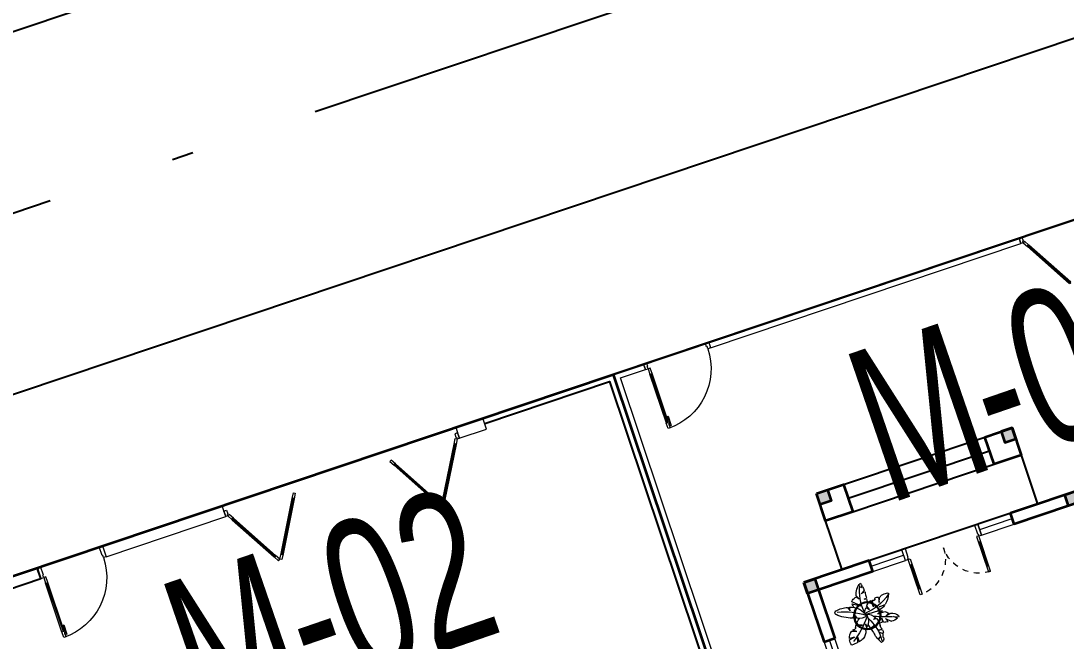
# Model space of a CAD drawing. Header units: metres. Extents: x 568006 to 1139366, y 2064802 to 4131555.
# Drawn here: x 569355.62 to 569373.85, y 2064994.83 to 2065005.64 of the extents above; entities that cross this region are included whole.
import ezdxf
from ezdxf.enums import TextEntityAlignment as Align
from ezdxf.xclip import XClip

# ---------------------------------------------------------------- set-up
doc = ezdxf.new("R2010")
doc.units = ezdxf.units.M
doc.header["$XCLIPFRAME"] = 0
for name, pattern in [('$AUDIT_BAD_LTYPE2', [0]), ('ACAD_ISO10W100', [18.5, 12, -3, 0.5, -3]), ('HIDDEN', [0.375, 0.25, -0.125])]:
    doc.linetypes.add(name, pattern=pattern)
doc.layers.get('0').update_dxf_attribs({"linetype": 'CONTINUOUS'})
doc.layers.get('DEFPOINTS').update_dxf_attribs({"color": 152, "linetype": 'CONTINUOUS'})
for name, color, linetype, lineweight in [('-CONCRETE', 1, 'CONTINUOUS', 35), ('-DOOR', 137, 'CONTINUOUS', 9), ('-LINE1', 7, 'CONTINUOUS', 18), ('-WALL', 4, 'CONTINUOUS', 35), ('A-Cay', 75, 'CONTINUOUS', 5), ('CUA', 147, 'CONTINUOUS', 5), ('hung-demlonha', 7, 'CONTINUOUS', 15)]:
    doc.layers.add(name, color=color, linetype=linetype, lineweight=lineweight)
for name, color, linetype in [('datOBt', 42, 'CONTINUOUS'), ('ghi_chu', 7, 'CONTINUOUS'), ('LogDg', 7, 'CONTINUOUS'), ('loKBT', 42, 'CONTINUOUS'), ('SOLO', 7, 'CONTINUOUS'), ('TimDg', 222, 'CONTINUOUS'), ('ViaHeS', 32, 'CONTINUOUS')]:
    doc.layers.add(name, color=color, linetype=linetype)
doc.styles.add('kieuchuDim', font='arial.ttf', dxfattribs={"width": 0.75})
doc.styles.add('QH1', font='arialbd.ttf', dxfattribs={"width": 0.8})

# ---------------------------------------------------------------- blocks, each defined once
blk = doc.blocks.new('*U238')
at = {"linetype": '$AUDIT_BAD_LTYPE2'}
for p, q in [((70, 100), (70, 999)), ((90, 999), (90, 100))]:
    blk.add_line(p, q, dxfattribs=at)
for points in [[(50, 999), (90, 999), (90, 1099), (50, 1099), (50, 999)], [(50, 1002), (50, 100)], [(50, 100), (90, 100), (90, 0), (50, 0), (50, 100)]]:
    blk.add_lwpolyline(points)
for points in [[(118, 893), (118, 1063), (90, 1063), (90, 1035), (113, 1035), (113, 893)], [(0, 0), (50, 0), (50, -40), (60, -40), (60, -200), (0, -200)], [(1199, 0), (1149, 0), (1149, -40), (1139, -40), (1139, -200), (1199, -200)]]:
    blk.add_lwpolyline(points, close=True)
at = {"linetype": '$AUDIT_BAD_LTYPE2', "ltscale": 0.3}
blk.add_arc((50, 0), 1099, 0, 90, dxfattribs=at)
blk = doc.blocks.new('cong1')
at = {"layer": '-LINE1', "lineweight": 18}
for p, q in [((196604, -28062), (196604, -27962)), ((200904, -28062), (200904, -27962))]:
    blk.add_line(p, q, dxfattribs=at)
at = {"ltscale": 100}
for p, q in [((196694, -27876), (197184, -27027)), ((197214, -27045), (196724, -27893)), ((197314, -27045), (197804, -27893)), ((197834, -27876), (197344, -27027)), ((199673, -27876), (200163, -27027)), ((200193, -27045), (199703, -27893)), ((200293, -27045), (200783, -27893)), ((200814, -27876), (200324, -27027))]:
    blk.add_line(p, q, dxfattribs=at)
for points in [[(197264, -26958), (197214, -27045), (197203, -27038), (197208, -27030), (197199, -27025), (197194, -27033), (197184, -27027), (197234, -26941)], [(197264, -26958), (197314, -27045), (197325, -27038), (197320, -27030), (197328, -27025), (197333, -27033), (197344, -27027), (197294, -26941)], [(200243, -26958), (200193, -27045), (200182, -27038), (200187, -27030), (200179, -27025), (200174, -27033), (200163, -27027), (200213, -26940)], [(200243, -26958), (200293, -27045), (200304, -27038), (200299, -27030), (200308, -27025), (200313, -27033), (200324, -27027), (200274, -26940)], [(196704, -27882), (196699, -27891), (196708, -27896), (196713, -27887), (196724, -27893), (196674, -27980), (196644, -27962), (196694, -27876)], [(197823, -27882), (197828, -27891), (197820, -27896), (197815, -27887), (197804, -27893), (197854, -27980), (197884, -27962), (197834, -27876)], [(199684, -27882), (199679, -27891), (199687, -27896), (199692, -27887), (199703, -27893), (199653, -27980), (199623, -27962), (199673, -27876)], [(200803, -27882), (200808, -27891), (200799, -27896), (200794, -27887), (200783, -27893), (200833, -27980), (200864, -27962), (200814, -27876)], [(196654, -27997), (196644, -27997), (196644, -27962), (196604, -27962), (196604, -28062), (196654, -28062)], [(200854, -27997), (200864, -27997), (200864, -27962), (200904, -27962), (200904, -28062), (200854, -28062)]]:
    blk.add_lwpolyline(points, close=True, dxfattribs=at)
at = {"color": 8, "ltscale": 100}
for points in [[(197199, -27025), (197208, -27030), (196708, -27896), (196699, -27891)], [(197328, -27025), (197320, -27030), (197820, -27896), (197828, -27891)], [(200179, -27025), (200187, -27030), (199687, -27896), (199679, -27891)], [(200308, -27025), (200299, -27030), (200799, -27896), (200808, -27891)]]:
    blk.add_lwpolyline(points, close=True, dxfattribs=at)
blk = doc.blocks.new('t1$0$D11')
at = {"linetype": '$AUDIT_BAD_LTYPE2'}
for p, q in [((70, 100), (70, 1000)), ((90, 1000), (90, 100))]:
    blk.add_line(p, q, dxfattribs=at)
for points in [[(50, 1000), (90, 1000), (90, 1100), (50, 1100), (50, 1000)], [(50, 1003), (50, 100)], [(50, 100), (90, 100), (90, 0), (50, 0), (50, 100)]]:
    blk.add_lwpolyline(points)
for points in [[(118, 895), (118, 1064), (90, 1064), (90, 1036), (113, 1036), (113, 895)], [(0, 0), (50, 0), (50, -40), (60, -40), (60, -100), (0, -100)], [(1200, 0), (1150, 0), (1150, -40), (1140, -40), (1140, -100), (1200, -100)]]:
    blk.add_lwpolyline(points, close=True)
at = {"linetype": '$AUDIT_BAD_LTYPE2', "ltscale": 0.3}
blk.add_arc((50, 0), 1100, 0, 90, dxfattribs=at)
blk = doc.blocks.new('*U185')
for p, q in [((-1310, 550), (-1350, 550)), ((-1330, 100), (-1330, 550)), ((-90, 550), (-50, 550)), ((-70, 100), (-70, 550)), ((-1310, 100), (-1350, 100)), ((-90, 100), (-50, 100))]:
    blk.add_line(p, q)
for points in [[(-1350, 0), (-1310, 0), (-1310, 650), (-1350, 650)], [(-50, 0), (-90, 0), (-90, 650), (-50, 650)], [(-1400, -200), (-1340, -200), (-1340, -40), (-1350, -40), (-1350, 0), (-1400, 0)], [(0, -200), (-60, -200), (-60, -40), (-50, -40), (-50, 0), (0, 0)]]:
    blk.add_lwpolyline(points, close=True)
at = {"linetype": 'HIDDEN', "ltscale": 0.1}
for centre, start, end in [((-1350, 0), 0, 90), ((-50, 0), 90, 180)]:
    blk.add_arc(centre, 650, start, end, dxfattribs=at)
blk = doc.blocks.new('A$C5C575821')
at = {"layer": '-CONCRETE'}
h = blk.add_hatch(color=256, dxfattribs=at)
h.dxf.hatch_style = 1
h.paths.add_polyline_path([(0, 200), (0, 0), (200, 0), (200, 200)])
blk.add_lwpolyline([(0, 0), (200, 0), (200, 200), (0, 200)], close=True, dxfattribs=at)
blk = doc.blocks.new('LUOI M1')
at = {"layer": '-WALL'}
for p in [(-200, 13100), (4600, 13100), (8100, 13100), (-200, 9400), (4600, 9400), (8100, 9400), (-200, 5600), (4600, 5600), (8100, 5600), (-200, -200), (4600, -200), (8100, -200)]:
    blk.add_blockref('A$C5C575821', p, dxfattribs=at)
blk = doc.blocks.new('mb-cay16')
for p, q in [((-433, 528), (-402, 389)), ((131, 565), (69, 607)), ((79, 629), (131, 565)), ((231, 524), (166, 464)), ((-612, 395), (-475, 368)), ((-475, 368), (-605, 366)), ((-402, 389), (-403, 519)), ((76, 249), (-23, 300)), ((-12, 331), (76, 249)), ((247, 422), (149, 395)), ((149, 395), (242, 402)), ((166, 464), (244, 504)), ((409, 179), (522, 284)), ((448, 268), (409, 179)), ((693, 264), (615, 197)), ((-490, 209), (-374, 255)), ((-374, 255), (-461, 192)), ((-346, 111), (-191, 154)), ((-191, 154), (-338, 93)), ((-113, 139), (-112, 254)), ((-113, 139), (-91, 231)), ((195, 106), (117, 106)), ((117, 106), (180, 78)), ((260, 6), (450, 8)), ((395, -26), (260, 6)), ((323, 141), (303, 240)), ((334, 245), (323, 141)), ((532, 87), (448, 120)), ((448, 120), (574, 92)), ((615, 197), (723, 244)), ((-312, -137), (-374, -96)), ((-312, -77), (-291, -67)), ((-312, -142), (-312, -77)), ((-291, -67), (-286, -129)), ((-286, -129), (-267, -55)), ((36, -233), (100, -165)), ((100, -165), (61, -263)), ((218, -196), (205, -361)), ((237, -357), (218, -196)), ((485, -134), (354, -151)), ((354, -151), (513, -157)), ((410, -375), (385, -251)), ((385, -251), (430, -368)), ((-400, -385), (-364, -279)), ((-364, -279), (-356, -378)), ((-262, -431), (-77, -321)), ((-77, -321), (-253, -484)), ((-111, -563), (-53, -498)), ((-53, -498), (-105, -588)), ((115, -424), (62, -449)), ((62, -449), (119, -456)), ((128, -621), (24, -595)), ((24, -595), (128, -650)), ((120, -758), (65, -741)), ((65, -741), (116, -789))]:
    blk.add_line(p, q)
for centre, radius, start, end in [((-329, 448), 288, 161.2206, 190.4639), ((-592, -284), 825, 78.825, 90.6697), ((-979, 594), 1130, 330.6725, 3.641), ((672, 341), 659, 156.2013, 167.6168), ((672, 341), 659, 146.019, 154.0763), ((103, 601), 111, 7.5431, 78.0474), ((371, 601), 160, 174.7063, 208.789), ((-329, 448), 288, 196.4071, 234.1871), ((-1567, -1154), 1923, 36.7035, 57.4695), ((-592, -284), 825, 67.6949, 76.7945), ((-446, 225), 304, 15.845, 56.6107), ((-65, 333), 91.7, 195.845, 230.5606), ((-339, 0), 339, 47.9514, 50.5606), ((1597, -159), 1682, 164.075, 168.4284), ((1597, -159), 1682, 162.73, 163.0792), ((-1650, 851), 1718, 342.73, 347.6168), ((-120, 252), 347, 335.1428, 8.1671), ((932, 225), 712, 165.6239, 173.8497), ((129, 455), 123, 344.0084, 22.936), ((932, 225), 712, 164.0084, 164.1101), ((-317, 3808), 3622, 280.3581, 282.1977), ((-317, 3808), 3622, 283.398, 283.5483), ((583, 70), 223, 60.4468, 103.5483), ((-428, 307), 116, 233.2325, 237.5887), ((-428, 307), 116, 255.929, 267.091), ((-423, 137), 55.6, 24.2055, 101.4054), ((21, 337), 432, 204.2055, 211.5513), ((21, 337), 432, 213.4357, 237.8387), ((-339, 0), 339, 354.6008, 42.9255), ((-120, 252), 347, 286.6838, 329.891), ((2154, -4834), 5268, 107.3413, 112.3058), ((-317, 3808), 3622, 278.6352, 279.8665), ((222, 322), 389, 305.9962, 321.846), ((501, 377), 294, 284.4707, 323.1477), ((710, 220), 32.6, 323.1477, 55.438), ((-116, -923), 867, 107.2231, 135.0207), ((-1002, 1224), 1607, 281.5143, 307.8151), ((-514, 139), 540, 287.0409, 341.5638), ((-107, -353), 338, 71.7274, 118.1939), ((1131, -297), 1182, 173.2497, 205.5927), ((808, 380), 986, 210.5659, 218.4214), ((-127, -1432), 1327, 53.4555, 85.594), ((376, -5410), 5352, 91.6804, 93.9771), ((233, -520), 459, 57.0713, 91.6804), ((222, 322), 389, 277.7731, 296.4251), ((233, -520), 459, 17.5149, 52.2403), ((-695, -345), 48.9, 135.0207, 258.407), ((-570, 293), 699, 259.5557, 284.077), ((-28, -420), 234, 157.0771, 182.7473), ((-197, -468), 57.9, 196.0589, 237.7317), ((-28, -420), 234, 195.99, 196.0589), ((-51, -236), 332, 237.7317, 259.8031), ((808, 380), 986, 220.6948, 225.7556), ((205, -352), 101, 159.0815, 190.5201), ((-1182, -610), 1311, 8.17, 10.5201), ((-1182, -610), 1311, 1.7556, 6.7346), ((205, -239), 122, 225.7556, 269.9757), ((205, -239), 122, 285.2069, 289.7369), ((544, -1184), 882, 107.1013, 109.7369), ((290, -359), 18.4, 357.8128, 107.1013), ((341, -361), 32.2, 177.8128, 248.0461), ((357, -321), 74.9, 248.0461, 310.8614), ((432, -409), 40.5, 122.9882, 130.8614), ((432, -409), 40.5, 45.3238, 92.9093), ((541, -299), 114, 225.3238, 268.3174), ((560, 349), 762, 268.3174, 278.1257), ((666, -393), 12.2, 278.1257, 73.0687), ((272, -512), 385, 191.4146, 242.8877), ((-875, -604), 1004, 351.2018, 357.3602), ((-875, -604), 1004, 358.99, 1.9297), ((-875, -604), 1004, 345.5239, 349.5865)]:
    blk.add_arc(centre, radius, start, end)
blk = doc.blocks.new('A$C249437F6')
at = {"layer": '-DOOR'}
for p, q in [((29.309, 23.329), (29.799, 24.178)), ((29.829, 24.16), (29.339, 23.312)), ((29.219, 23.143), (29.219, 23.243))]:
    blk.add_line(p, q, dxfattribs=at)
for points in [[(23.749, 30.143), (23.949, 30.143), (23.949, 28.743), (23.749, 28.743)], [(24.949, 27.843), (25.549, 27.843), (25.549, 27.643), (24.949, 27.643)], [(26.949, 27.843), (27.549, 27.843), (27.549, 27.643), (26.949, 27.643)], [(29.815, 24.18), (29.823, 24.175), (29.323, 23.309), (29.315, 23.314)], [(29.269, 23.208), (29.259, 23.208), (29.259, 23.243), (29.219, 23.243), (29.219, 23.143), (29.269, 23.143)], [(29.32, 23.323), (29.315, 23.314), (29.323, 23.309), (29.328, 23.318), (29.339, 23.312), (29.289, 23.225), (29.259, 23.243), (29.309, 23.329)]]:
    blk.add_lwpolyline(points, close=True, dxfattribs=at)
for points in [[(23.849, 28.743), (23.849, 30.143)], [(24.949, 27.743), (25.549, 27.743)], [(26.949, 27.743), (27.549, 27.743)]]:
    blk.add_lwpolyline(points, dxfattribs=at)
at = {"layer": '-LINE1', "ltscale": 10}
blk.add_line((22.306, 23.243), (22.306, 23.143), dxfattribs=at)
at = {"layer": '-LINE1', "lineweight": 18}
for p, q in [((22.163, 23.143), (22.763, 23.143)), ((22.672, 23.143), (23.272, 23.143))]:
    blk.add_line(p, q, dxfattribs=at)
at = {"layer": '-LINE1', "ltscale": 10}
blk.add_lwpolyline([(21.749, 23.143), (34.249, 23.143), (34.249, 43.143), (21.749, 43.143)], close=True, dxfattribs=at)
blk.add_lwpolyline([(32.179, 23.243), (34.149, 23.243), (34.149, 43.043), (21.849, 43.043), (21.849, 23.243), (22.306, 23.243)], dxfattribs=at)
at = {"layer": '-LINE1', "lineweight": 18}
blk.add_lwpolyline([(23.506, 23.243), (29.219, 23.243), (29.219, 23.143), (23.506, 23.143)], close=True, dxfattribs=at)
at = {"layer": '-WALL'}
for p, q in [((23.749, 27.643), (23.749, 28.743)), ((23.949, 27.843), (23.949, 28.743)), ((24.949, 27.843), (23.949, 27.843)), ((24.949, 27.843), (24.949, 27.643)), ((28.549, 27.843), (27.549, 27.843)), ((27.549, 27.843), (27.549, 27.643)), ((24.949, 27.643), (23.749, 27.643))]:
    blk.add_line(p, q, dxfattribs=at)
for points in [[(23.949, 28.743), (23.749, 28.743)], [(28.999, 27.843), (28.999, 27.643), (27.549, 27.643)]]:
    blk.add_lwpolyline(points, dxfattribs=at)
for points in [[(24.449, 26.243), (24.949, 26.243), (24.949, 26.743), (24.449, 26.743)], [(27.549, 26.243), (28.049, 26.243), (28.049, 26.743), (27.549, 26.743)]]:
    blk.add_lwpolyline(points, close=True, dxfattribs=at)
at = {"layer": 'A-Cay'}
for radius in [0.24, 0.223]:
    blk.add_circle((24.611, 28.544), radius, dxfattribs=at)
at = {"layer": 'SOLO'}
for p, q in [((28.049, 27.643), (24.449, 27.643)), ((24.449, 27.643), (24.449, 26.743)), ((28.049, 26.743), (28.049, 27.643)), ((24.949, 26.743), (27.549, 26.743)), ((24.949, 26.493), (27.549, 26.493)), ((24.949, 26.243), (27.549, 26.243))]:
    blk.add_line(p, q, dxfattribs=at)
at = {"layer": '-CONCRETE', "xscale": 0.001, "yscale": 0.001, "zscale": 0.001}
blk.add_blockref('LUOI M1', (23.949, 27.843), dxfattribs=at)
at = {"layer": '-DOOR', "xscale": 0.001, "yscale": 0.001, "zscale": 0.001}
for name, p in [('*U185', (26.949, 27.843)), ('t1$0$D11', (22.306, 23.243))]:
    blk.add_blockref(name, p, dxfattribs=at)
at = {"layer": '-WALL', "yscale": 0.001, "zscale": 0.001}
for p, xscale in [((24.449, 26.243), 0.001), ((28.049, 26.243), -0.001)]:
    blk.add_blockref('A$C5C575821', p, dxfattribs=dict(at, xscale=xscale))
at = {"layer": 'A-Cay', "xscale": 0.0007, "yscale": 0.0007, "zscale": 0.0007}
blk.add_blockref('mb-cay16', (24.612, 28.566), dxfattribs=at)
blk = doc.blocks.new('MAU M2BT')
at = {"layer": 'DEFPOINTS'}
blk.add_lwpolyline([(-2200, 11750), (15059, 11750), (14710, -3251), (9593, -8250), (-2200, -8250)], close=True, dxfattribs=at)
blk = doc.blocks.new('tmbc_khub')
at = {"layer": '-LINE1', "lineweight": 18}
blk.add_line((-203.315, 186.449), (-203.284, 186.354), dxfattribs=at)
for points in [[(-202.873, 186.703), (-203.347, 186.544), (-203.284, 186.354), (-202.81, 186.513)], [(-207.424, 185.176), (-209.51, 184.476), (-209.446, 184.286), (-207.36, 184.986)]]:
    blk.add_lwpolyline(points, close=True, dxfattribs=at)
at = {"layer": '-WALL'}
blk.add_lwpolyline([(-194.235, 168.506), (-211.051, 162.862), (-215.152, 177.316), (-211.778, 183.714), (-200.598, 187.466)], close=True, dxfattribs=at)
at = {"layer": 'datOBt'}
blk.add_lwpolyline([(-200.843, 145.192), (-206.949, 148.411), (-215.153, 177.313), (-211.778, 183.714), (-47.212, 238.942), (-40.771, 235.831), (-30.564, 207.609), (-33.603, 201.316)], close=True, dxfattribs=at)
at = {"layer": 'LogDg'}
for points in [[(-226.964, 196.948, 0.428104), (-216.723, 191.548), (-99.763, 230.799, 0.421043), (-94.785, 241.105), (-104.991, 269.324, 0.407417), (-115.06, 274.187), (-230.015, 235.609, 0.400458), (-235.165, 225.84)], [(-215.799, 185.529, 0.400458), (-220.949, 175.76), (-212.748, 146.869, 0.428104), (-202.507, 141.469), (-29.916, 199.39, 0.421043), (-24.938, 209.695), (-35.144, 237.914, 0.407417), (-45.212, 242.777)]]:
    blk.add_lwpolyline(points, format="xyb", close=True, dxfattribs=at)
at = {"layer": 'loKBT'}
for points in [[(-188.748, 191.443), (-200.598, 187.466), (-194.235, 168.506), (-182.384, 172.482)], [(-200.598, 187.466), (-211.778, 183.714), (-215.153, 177.313), (-211.051, 162.862), (-194.235, 168.506)]]:
    blk.add_lwpolyline(points, close=True, dxfattribs=at)
at = {"layer": 'SOLO'}
blk.add_lwpolyline([(-202.841, 186.608), (-200.661, 187.34), (-194.361, 168.568), (-210.986, 162.99), (-215.044, 177.307), (-211.773, 183.505), (-210.584, 183.904), (-210.647, 184.094)], dxfattribs=at)
at = {"layer": 'TimDg', "linetype": 'ACAD_ISO10W100', "ltscale": 0.75}
blk.add_lwpolyline([(-377.535, 134.416), (-34.22, 249.631, 0.050829), (-28.678, 252.141), (203.834, 387.416)], format="xyb", dxfattribs=at)
at = {"layer": 'ViaHeS'}
blk.add_lwpolyline([(-200.843, 145.192), (-206.949, 148.411), (-215.153, 177.313), (-211.778, 183.714), (-47.212, 238.942), (-40.771, 235.831), (-30.564, 207.609), (-33.603, 201.316)], close=True, dxfattribs=at)
at = {"layer": '-WALL', "xscale": 0.001, "yscale": 0.001, "zscale": 0.001, "rotation": 198.5514998577208}
blk.add_blockref('MAU M2BT', (-200.059, 178.945), dxfattribs=at)
at = {"layer": 'CUA', "rotation": 198.5514998577208}
for name, p, xscale, yscale, zscale in [('cong1', (-7.999, 222.395), 0.001, 0.001, 0.001), ('*U238', (-210.583, 183.905), -0.0009999999999999998, 0.0009999999999999998, 0.0009999999999999998)]:
    blk.add_blockref(name, p, dxfattribs=dict(at, xscale=xscale, yscale=yscale, zscale=zscale))
at = {"layer": 'ViaHeS', "xscale": -1, "rotation": 198.5514987788088}
blk.add_blockref('A$C249437F6', (-228.58, 202.487), dxfattribs=at)
at = {"layer": 'ghi_chu', "lineweight": -2, "style": 'kieuchuDim', "width": 0.65}
for s, p in [('M-01', (-195.8, 185.2)), ('M-02', (-207.745, 181.19))]:
    blk.add_text(s, height=2.7, rotation=19, dxfattribs=at).set_placement(p)
at = {"layer": 'hung-demlonha', "color": 7, "ltscale": 5, "style": 'QH1', "width": 0.65}
for tag, p in [('BT04', (-109.598, 191.643)), ('BT06', (-305.798, 171.199)), ('BT05', (-282.572, 137.244))]:
    blk.add_attdef(tag, text='', height=3.96, rotation=0, dxfattribs=at).set_placement(p, align=Align.CENTER)

msp = doc.modelspace()

# ---------------------------------------------------------------- block references
at = {"layer": 'ghi_chu'}
ref = msp.add_blockref('tmbc_khub', (569566.549, 2064812.011), dxfattribs=at)
XClip(ref).set_block_clipping_path([(-245.2612135945, 174.796498704), (-53.3045809087, 337.2658173321)])

doc.saveas('drawing.dxf')
